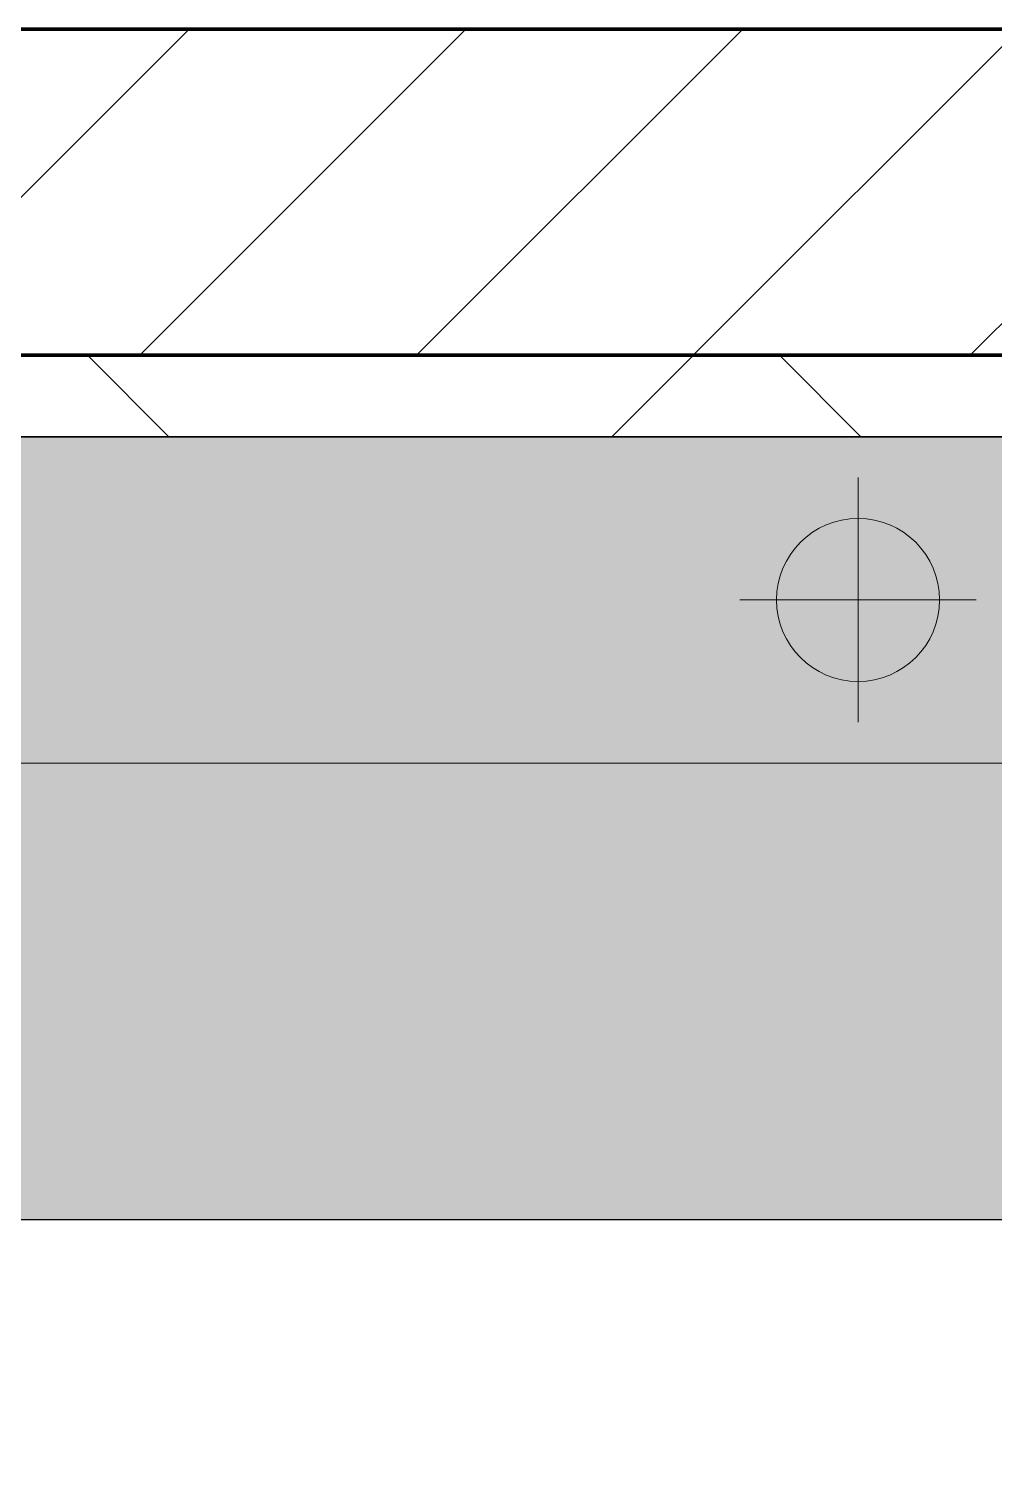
# Model space of a CAD drawing. Header units: millimetres. Extents: x -794334 to -714814, y -17806 to 22403.
# Drawn here: x -760078 to -759487, y 9255 to 10144 of the extents above; entities that cross this region are included whole.
import ezdxf
from ezdxf.xclip import XClip

# ---------------------------------------------------------------- set-up
doc = ezdxf.new("R2010")
doc.units = ezdxf.units.MM
doc.header["$XCLIPFRAME"] = 0
for name, color, linetype, lineweight in [('A-DETL-GENF', 2, 'Continuous', 9), ('A-GENM', 1, 'Continuous', 9), ('A-GLAZ-CURT', 2, 'Continuous', 9), ('A-WALL', 5, 'Continuous', 35), ('A-WALL-FNSH', 2, 'Continuous', 35), ('A-WALL-PATT', 1, 'Continuous', 35), ('E-LITE-EQPM', 2, 'Continuous', 9)]:
    doc.layers.add(name, color=color, linetype=linetype, lineweight=lineweight)
doc.layers.add('A11_ALU.SOLID SHEET', color=2, linetype='Continuous')

# ---------------------------------------------------------------- blocks, each defined once
blk = doc.blocks.new('PPLS-PP19_Custom Tile Pattern - Custom Tile Pattern-V82-4252-01 ENLARGED CONCOURSE LEVEL - REFLECTED CEILING PLAN - SHEET 3')
at = {"layer": 'A-GLAZ-CURT'}
for p, q in [((-300, 0), (300, 0)), ((300, 0), (-300, 0)), ((195.99, 0), (213.31, 0)), ((213.31, 0), (195.99, 0)), ((230.06, 0), (300, 0)), ((-300, -50), (300, -50)), ((300, -50), (-300, -50))]:
    blk.add_line(p, q, dxfattribs=at)
at = {"layer": 'A-GLAZ-CURT', "flags": 128}
for points in [[(-200.76, 0), (-194.02, 0), (-187.54, 0), (-181.38, 0), (-175.58, 0), (-170.25, 0), (-165.64, 0), (-162.01, 0), (-159.53, 0), (-157.46, 0), (-154.52, 0), (-150.43, 0)], [(-150.63, 0), (-155.53, 0), (-160.27, 0), (-164.95, 0), (-169.65, 0), (-174.47, 0), (-179.49, 0), (-184.81, 0), (-190.44, 0), (-196.37, 0), (-202.58, 0), (-209.04, 0), (-215.73, 0), (-222.63, 0), (-229.72, 0), (-236.97, 0), (-244.39, 0), (-251.96, 0), (-259.67, 0), (-267.51, 0), (-275.48, 0), (-283.55, 0), (-291.73, 0), (-300, 0)], [(-125.17, 0), (-128.55, 0), (-134.16, 0), (-140.03, 0), (-145.5, 0), (-150.28, 0)], [(-149.42, 0), (-141.84, 0), (-132.81, 0), (-126.08, 0)]]:
    blk.add_lwpolyline(points, dxfattribs=at)
at = {"layer": 'A-GLAZ-CURT'}
for points, knots in [([(-300, 0), (-284.65, 0), (-236.57, 0), (-188.86, 0), (-158.83, 0), (-151.03, 0)], [-5323.127839, -5323.127839, -5323.127839, -5323.127839, -4502.809032, -2700.551212, -1996.172939, -1996.172939, -1996.172939, -1996.172939]), ([(-150.26, 0), (-169.41, 0), (-209.73, 0), (-262.56, 0), (-294.48, 0), (-300, 0)], [-16701.656786, -16701.656786, -16701.656786, -16701.656786, -15131.813646, -13729.592194, -13439.944408, -13439.944408, -13439.944408, -13439.944408]), ([(-150.26, 0), (-153.14, 0), (-162.8, 0), (-177.91, 0), (-199.46, 0), (-216.65, 0), (-231.26, 0), (-233.46, 0), (-234, 0)], [-2264.738538, -2264.738538, -2264.738538, -2264.738538, -2113.765672, -1763.376603, -1422.553702, -978.033455, -846.069444, -682.911962, -682.911962, -682.911962, -682.911962]), ([(-218.17, 0), (-215.1, 0), (-204.1, 0), (-188.58, 0), (-169.02, 0), (-152.12, 0), (-136.84, 0), (-127.33, 0), (-124.19, 0), (-123.43, 0), (-123.28, 0)], [-5345.578152, -5345.578152, -5345.578152, -5345.578152, -5161.076232, -4739.070012, -4465.409639, -4149.119819, -3839.893365, -3647.167523, -3488.92562, -3439.852845, -3439.852845, -3439.852845, -3439.852845]), ([(-150.26, 0), (-150.55, 0), (-152.61, 0), (-158.72, 0), (-174.02, 0), (-185.59, 0), (-202.81, 0), (-213.56, 0), (-217.46, 0)], [-2522.182763, -2522.182763, -2522.182763, -2522.182763, -2477.344047, -2237.412286, -2029.680487, -1755.085331, -1400.429864, -1195.397769, -1195.397769, -1195.397769, -1195.397769]), ([(-217.07, 0), (-215.6, 0), (-211.14, 0), (-200.2, 0), (-185.8, 0), (-171.77, 0), (-158.7, 0), (-157.22, 0)], [-4916.013316, -4916.013316, -4916.013316, -4916.013316, -4832.723979, -4666.091899, -4349.945572, -4000.813434, -3840.635403, -3840.635403, -3840.635403, -3840.635403]), ([(-118.78, 0), (-121.86, 0), (-126.28, 0), (-136.96, 0), (-147.24, 0), (-149.85, 0), (-150.39, 0)], [-5938.474035, -5938.474035, -5938.474035, -5938.474035, -5700.061948, -5508.838257, -5298.784692, -5206.822974, -5206.822974, -5206.822974, -5206.822974]), ([(-150.28, 0), (-150.03, 0), (-147.72, 0), (-142.6, 0), (-127.26, 0), (-107.3, 0), (-90.42, 0), (-75.26, 0), (-68.41, 0), (-65.12, 0), (-63.63, 0)], [-4943.725998, -4943.725998, -4943.725998, -4943.725998, -4883.323924, -4440.880425, -4054.690705, -3793.097032, -3402.597032, -3144.956779, -3050.982048, -2969.237017, -2969.237017, -2969.237017, -2969.237017]), ([(-150.25, 0), (-139.55, 0), (-124.79, 0), (-110.8, 0), (-99.5, 0), (-91.46, 0)], [-1972.703035, -1972.703035, -1972.703035, -1972.703035, -1002.059161, -460.363443, 0, 0, 0, 0]), ([(-137.88, 0), (-140.56, 0), (-147.2, 0), (-147.65, 0), (-150.23, 0)], [-3187.727384, -3187.727384, -3187.727384, -3187.727384, -2919.378265, -2523.617513, -2523.617513, -2523.617513, -2523.617513]), ([(-149.65, 0), (-149.05, 0), (-146.52, 0), (-143.57, 0), (-138.62, 0)], [-3418.165509, -3418.165509, -3418.165509, -3418.165509, -3371.022232, -3227.460399, -3227.460399, -3227.460399, -3227.460399]), ([(-133.82, 0), (-135.51, 0), (-137.8, 0), (-146.28, 0), (-148.98, 0), (-149.6, 0)], [-2731.647847, -2731.647847, -2731.647847, -2731.647847, -2418.507304, -2308.929706, -2276.373206, -2276.373206, -2276.373206, -2276.373206]), ([(-82.39, 0), (-82.54, 0), (-96.26, 0), (-118.24, 0), (-144.22, 0), (-149.12, 0)], [-18955.801469, -18955.801469, -18955.801469, -18955.801469, -18935.241197, -17136.203329, -16733.021146, -16733.021146, -16733.021146, -16733.021146]), ([(-26.75, 0), (-27.82, 0), (-36.18, 0), (-53.55, 0), (-78.2, 0), (-110.94, 0), (-130.52, 0), (-147.74, 0), (-149.07, 0)], [-8718.362214, -8718.362214, -8718.362214, -8718.362214, -8532.293389, -8073.216054, -7508.296369, -7004.680444, -6449.282163, -6277.220794, -6277.220794, -6277.220794, -6277.220794]), ([(-148.23, 0), (-146.94, 0), (-140.15, 0), (-137.28, 0), (-133.93, 0), (-128.78, 0), (-126.5, 0)], [-6162.058746, -6162.058746, -6162.058746, -6162.058746, -6017.569127, -5560.701257, -5364.112219, -5231.017328, -5231.017328, -5231.017328, -5231.017328]), ([(-86.16, 0), (-91.37, 0), (-104.13, 0), (-122.65, 0), (-139.03, 0), (-146.11, 0), (-146.95, 0)], [-1681.3698, -1681.3698, -1681.3698, -1681.3698, -1374.161226, -945.742622, -741.901385, -489.130243, -489.130243, -489.130243, -489.130243]), ([(-146.69, 0), (-146.59, 0), (-145.49, 0), (-135.69, 0), (-128.29, 0), (-125.15, 0)], [-420.34245, -420.34245, -420.34245, -420.34245, -406.956646, -290.263673, 0, 0, 0, 0]), ([(-127.41, 0), (-131.63, 0), (-133.16, 0), (-134.09, 0), (-134.15, 0)], [-8540.990293, -8540.990293, -8540.990293, -8540.990293, -8266.114998, -8246.473386, -8246.473386, -8246.473386, -8246.473386]), ([(-134.15, 0), (-133.32, 0), (-130.31, 0), (-117.33, 0), (-92.04, 0), (-74.02, 0), (-62.74, 0), (-60.36, 0), (-59.97, 0)], [-7657.439573, -7657.439573, -7657.439573, -7657.439573, -7293.749979, -6839.55839, -6236.997189, -5713.340575, -5140.470607, -5006.787413, -5006.787413, -5006.787413, -5006.787413]), ([(-120.13, 0), (-120.14, 0), (-120.24, 0), (-121.3, 0), (-129.25, 0), (-133.82, 0)], [-2933.992132, -2933.992132, -2933.992132, -2933.992132, -2920.575025, -2840.280255, -2731.647847, -2731.647847, -2731.647847, -2731.647847]), ([(-113.43, 0), (-113.44, 0), (-113.96, 0), (-119.73, 0), (-125.43, 0), (-127.03, 0), (-127.41, 0)], [-328.499627, -328.499627, -328.499627, -328.499627, -282.672656, -98.539552, -24.539552, 0, 0, 0, 0]), ([(-126.5, 0), (-122.44, 0), (-108.71, 0), (-86.68, 0), (-63.44, 0), (-54.4, 0), (-48.53, 0), (-30.79, 0), (-22.93, 0), (-15.39, 0)], [-5231.017328, -5231.017328, -5231.017328, -5231.017328, -4994.692869, -4542.524482, -4008.285538, -3689.699207, -3546.54457, -3315.260113, -2864.387349, -2864.387349, -2864.387349, -2864.387349]), ([(-125.15, 0), (-124.93, 0), (-121.96, 0), (-113.01, 0), (-98.9, 0), (-85.29, 0), (-71.67, 0), (-65.93, 0), (-65.07, 0)], [-3362.7396, -3362.7396, -3362.7396, -3362.7396, -3342.215224, -3074.362186, -2902.289527, -2605.247022, -2322.099534, -2241.8264, -2241.8264, -2241.8264, -2241.8264]), ([(-122.08, 0), (-122.01, 0), (-121.69, 0), (-121.2, 0), (-120.88, 0)], [-3136.336417, -3136.336417, -3136.336417, -3136.336417, -3110.304437, -3035.164275, -3035.164275, -3035.164275, -3035.164275]), ([(-36.33, 0), (-36.43, 0), (-37.27, 0), (-45.02, 0), (-46.13, 0), (-60.59, 0), (-81.23, 0), (-99.51, 0), (-114.02, 0), (-117.28, 0), (-118.78, 0)], [-1855.773136, -1855.773136, -1855.773136, -1855.773136, -1810.870157, -1672.078046, -1405.135169, -1060.00838, -740.068933, -229.489605, -116.330425, 0, 0, 0, 0]), ([(-117.74, 0), (-117.19, 0), (-114.78, 0), (-113.43, 0), (-113.43, 0)], [-821.249067, -821.249067, -821.249067, -821.249067, -394.672656, -330.879064, -330.879064, -330.879064, -330.879064]), ([(-36.62, 0), (-36.62, 0), (-40.35, 0), (-44.32, 0), (-58.97, 0), (-85.2, 0), (-107.61, 0), (-116.56, 0), (-117.56, 0)], [-4069.478503, -4069.478503, -4069.478503, -4069.478503, -3858.647035, -3538.256648, -2842.901703, -2193.204658, -1433.981041, -985.49888, -985.49888, -985.49888, -985.49888]), ([(-115.82, 0), (-114.96, 0), (-110.41, 0), (-97.85, 0), (-87.68, 0), (-83.37, 0)], [-5724.064692, -5724.064692, -5724.064692, -5724.064692, -5430.283136, -5103.229623, -4871.544419, -4871.544419, -4871.544419, -4871.544419]), ([(9.32, 0), (9.08, 0), (7.65, 0), (2.57, 0), (-12.23, 0), (-25.64, 0), (-40, 0), (-56.24, 0), (-75.59, 0), (-94, 0), (-112.01, 0), (-114.94, 0), (-115.63, 0)], [-2922.926651, -2922.926651, -2922.926651, -2922.926651, -2882.788014, -2720.818881, -2518.50168, -2125.455881, -1792.521578, -1466.981642, -1208.454564, -789.402658, -501.969187, -243.577221, -243.577221, -243.577221, -243.577221]), ([(-91.46, 0), (-90.09, 0), (-84.7, 0), (-77.43, 0), (-72.73, 0), (-72.64, 0), (-72.64, 0)], [-19832.387487, -19832.387487, -19832.387487, -19832.387487, -19753.885894, -19541.04734, -19478.625389, -19471.062469, -19471.062469, -19471.062469, -19471.062469]), ([(-83.1, 0), (-83.03, 0), (-82.38, 0), (-76.14, 0), (-62.97, 0), (-48.14, 0), (-36.49, 0), (-33.57, 0), (-29.94, 0), (-28.57, 0)], [-1368.219352, -1368.219352, -1368.219352, -1368.219352, -1353.722004, -1274.333717, -1073.56893, -651.549973, -296.515819, -83.513472, 0, 0, 0, 0]), ([(-82.4, 0), (-81.37, 0), (-66.59, 0), (-44.02, 0), (-21.86, 0), (-14.5, 0)], [-4854.151007, -4854.151007, -4854.151007, -4854.151007, -4799.173296, -4065.652676, -3668.485015, -3668.485015, -3668.485015, -3668.485015]), ([(-63.96, 0), (-64.13, 0), (-71.23, 0), (-78.16, 0), (-82.39, 0)], [-2171.769325, -2171.769325, -2171.769325, -2171.769325, -2007.031671, -1755.73471, -1755.73471, -1755.73471, -1755.73471]), ([(-29.03, 0), (-33.97, 0), (-43.74, 0), (-56.37, 0), (-71.66, 0), (-77.19, 0), (-81.21, 0), (-82.06, 0)], [-2680.714891, -2680.714891, -2680.714891, -2680.714891, -2413.671296, -2161.752162, -2006.592567, -1646.621388, -1501.200339, -1501.200339, -1501.200339, -1501.200339]), ([(-66.39, 0), (-66.39, 0), (-63.63, 0), (-53.63, 0), (-34.42, 0), (-29.82, 0), (-29.19, 0)], [-2493.31794, -2493.31794, -2493.31794, -2493.31794, -2315.303971, -1809.437387, -963.711516, -666.19313, -666.19313, -666.19313, -666.19313]), ([(31.18, 0), (25.97, 0), (11.99, 0), (-16.92, 0), (-47.42, 0), (-65.77, 0), (-66.37, 0), (-66.38, 0)], [-4496.803627, -4496.803627, -4496.803627, -4496.803627, -4222.080604, -3745.412743, -2981.410125, -2542.574734, -2498.224237, -2498.224237, -2498.224237, -2498.224237]), ([(-63.63, 0), (-61.49, 0), (-57.39, 0), (-54.49, 0), (-45.2, 0), (-40.79, 0), (-40.46, 0), (-40.44, 0)], [-2969.237017, -2969.237017, -2969.237017, -2969.237017, -2851.217951, -2734.127174, -2474.780881, -2410.990208, -2350.645972, -2350.645972, -2350.645972, -2350.645972]), ([(-58.83, 0), (-58.37, 0), (-57.29, 0), (-54.23, 0), (-46.33, 0), (-42.62, 0), (-41.76, 0)], [-4859.52896, -4859.52896, -4859.52896, -4859.52896, -4680.891996, -4469.85053, -4321.566175, -4270.495146, -4270.495146, -4270.495146, -4270.495146]), ([(-51.83, 0), (-51.83, 0), (-51.78, 0), (-47.4, 0), (-46.01, 0), (-40.22, 0), (-36.78, 0)], [-632.814994, -632.814994, -632.814994, -632.814994, -627.965721, -508.377888, -260.442412, 0, 0, 0, 0]), ([(-14.52, 0), (-16.85, 0), (-23.72, 0), (-32.81, 0), (-44.85, 0), (-51.43, 0), (-51.79, 0)], [-1414.00768, -1414.00768, -1414.00768, -1414.00768, -1290.787923, -1039.307308, -819.71621, -644.910881, -644.910881, -644.910881, -644.910881]), ([(-41.76, 0), (-39.9, 0), (-37.72, 0), (-36.92, 0), (-36.77, 0)], [-4270.495146, -4270.495146, -4270.495146, -4270.495146, -4161.040818, -4106.245333, -4106.245333, -4106.245333, -4106.245333]), ([(-36.78, 0), (-32.43, 0), (-19.22, 0), (8.83, 0), (43.36, 0), (70.92, 0), (82.12, 0), (83.66, 0)], [-6191.144455, -6191.144455, -6191.144455, -6191.144455, -5862.463379, -5340.621928, -4573.028122, -4094.177415, -3869.465285, -3869.465285, -3869.465285, -3869.465285]), ([(-36.29, 0), (-36.29, 0), (-34.66, 0), (-28.88, 0), (-26.95, 0), (-26.54, 0)], [-9150.272121, -9150.272121, -9150.272121, -9150.272121, -9057.163041, -8919.836787, -8834.607043, -8834.607043, -8834.607043, -8834.607043]), ([(30.82, 0), (29.27, 0), (20.14, 0), (3.54, 0), (-16.58, 0), (-34.76, 0), (-36.04, 0)], [-10462.034656, -10462.034656, -10462.034656, -10462.034656, -10363.088938, -9884.23066, -9424.652049, -9182.880979, -9182.880979, -9182.880979, -9182.880979]), ([(-33.34, 0), (-33.34, 0), (-32.93, 0), (-31.16, 0), (-30.52, 0)], [-2415.024266, -2415.024266, -2415.024266, -2415.024266, -2357.633367, -2323.618664, -2323.618664, -2323.618664, -2323.618664]), ([(70.61, 0), (66.16, 0), (55.8, 0), (39.61, 0), (24.74, 0), (2.64, 0), (-17.84, 0), (-30.57, 0), (-31.82, 0), (-32, 0)], [-4647.237329, -4647.237329, -4647.237329, -4647.237329, -4326.416877, -4098.545751, -3766.694881, -3333.063701, -2994.501669, -2698.150104, -2614.070998, -2614.070998, -2614.070998, -2614.070998]), ([(-30.76, 0), (-30.73, 0), (-29.99, 0), (-23.47, 0), (-15.75, 0), (-15.19, 0)], [-54176.191683, -54176.191683, -54176.191683, -54176.191683, -54157.274271, -53749.15266, -53717.791567, -53717.791567, -53717.791567, -53717.791567]), ([(-30.52, 0), (-27.11, 0), (-22.67, 0), (-17.4, 0), (-15.34, 0)], [-2323.618664, -2323.618664, -2323.618664, -2323.618664, -2142.497158, -2033.166331, -2033.166331, -2033.166331, -2033.166331]), ([(-14.49, 0), (-15.67, 0), (-18.9, 0), (-25.97, 0), (-29.52, 0), (-30.21, 0)], [-55072.435945, -55072.435945, -55072.435945, -55072.435945, -54789.006179, -54461.685999, -54290.791712, -54290.791712, -54290.791712, -54290.791712]), ([(8.33, 0), (8.19, 0), (7.18, 0), (0.32, 0), (-13.89, 0), (-24.92, 0), (-29.03, 0)], [-3574.286521, -3574.286521, -3574.286521, -3574.286521, -3526.962355, -3285.499107, -2903.012179, -2680.714891, -2680.714891, -2680.714891, -2680.714891]), ([(-28.98, 0), (-28.66, 0), (-27.39, 0), (-24.45, 0), (-22.56, 0)], [-166.548282, -166.548282, -166.548282, -166.548282, -102.06493, 0, 0, 0, 0]), ([(-28.57, 0), (-26.93, 0), (-20.29, 0), (-11.45, 0), (2.08, 0), (13.15, 0), (21.24, 0), (24.62, 0), (24.72, 0), (24.72, 0)], [-5361.429781, -5361.429781, -5361.429781, -5361.429781, -5261.36855, -5050.479954, -4785.90057, -4596.498881, -4445.288762, -4384.376941, -4376.041937, -4376.041937, -4376.041937, -4376.041937]), ([(-22.56, 0), (-20.27, 0), (-17.03, 0), (-11.36, 0), (-7.66, 0), (-6.6, 0), (-6.44, 0)], [-56468.192263, -56468.192263, -56468.192263, -56468.192263, -56344.022017, -56303.229861, -56166.290093, -56124.392176, -56124.392176, -56124.392176, -56124.392176]), ([(-14.71, 0), (-11.91, 0), (8.09, 0), (42.82, 0), (88.72, 0), (120.63, 0), (138.28, 0), (138.53, 0)], [-459.158292, -459.158292, -459.158292, -459.158292, -429.606584, -390.253598, -346.313304, -291.370682, -290.5735, -290.5735, -290.5735, -290.5735]), ([(-14.56, 0), (-7.57, 0), (8.73, 0), (15.02, 0), (22.91, 0), (31, 0), (39.04, 0), (48.05, 0), (52.45, 0), (53.42, 0)], [-2848.071213, -2848.071213, -2848.071213, -2848.071213, -2439.246196, -2084.094819, -1956.422387, -1818.904206, -1645.594513, -1443.202566, -1381.378075, -1381.378075, -1381.378075, -1381.378075]), ([(-14.53, 0), (-8.79, 0), (7.87, 0), (22.06, 0), (37.44, 0), (45.28, 0), (51.26, 0), (53.39, 0)], [-2018.839872, -2018.839872, -2018.839872, -2018.839872, -1716.209403, -1206.526904, -1089.329421, -901.315459, -787.274097, -787.274097, -787.274097, -787.274097]), ([(76.63, 0), (74.8, 0), (67.65, 0), (53.52, 0), (37, 0), (24.07, 0), (12.82, 0), (-0.43, 0), (-10.49, 0), (-14.25, 0)], [-3095.572228, -3095.572228, -3095.572228, -3095.572228, -2950.589685, -2634.532728, -2313.748533, -2106.613311, -1925.670641, -1617.263037, -1418.803938, -1418.803938, -1418.803938, -1418.803938]), ([(-13.68, 0), (-12.5, 0), (-5.77, 0), (4.23, 0), (9.64, 0), (10.14, 0), (10.18, 0)], [-3653.658314, -3653.658314, -3653.658314, -3653.658314, -3589.737505, -3285.047089, -3066.359526, -3044.715262, -3044.715262, -3044.715262, -3044.715262]), ([(-6.54, 0), (-6.73, 0), (-7.2, 0), (-7.6, 0), (-7.79, 0)], [-56009.792147, -56009.792147, -56009.792147, -56009.792147, -55949.290093, -55895.192118, -55895.192118, -55895.192118, -55895.192118]), ([(-2.63, 0), (-2.47, 0), (-1.22, 0), (4.92, 0), (15.97, 0), (22.54, 0), (24.49, 0)], [-226.825321, -226.825321, -226.825321, -226.825321, -220.269177, -206.416616, -198.214427, -187.717507, -187.717507, -187.717507, -187.717507]), ([(103.09, 0), (101.08, 0), (86.31, 0), (63.34, 0), (35.84, 0), (12, 0), (3.08, 0), (-1.67, 0), (-2.25, 0)], [-375.435014, -375.435014, -375.435014, -375.435014, -369.147452, -330.153101, -307.516438, -285.83788, -246.234814, -234.646884, -234.646884, -234.646884, -234.646884]), ([(24.69, 0), (24.54, 0), (20.99, 0), (15.48, 0), (10.8, 0), (9.63, 0)], [-4368.572414, -4368.572414, -4368.572414, -4368.572414, -4306.476363, -4080.000647, -3772.857994, -3772.857994, -3772.857994, -3772.857994]), ([(18.16, 0), (19.15, 0), (24.25, 0), (25.66, 0), (26.12, 0)], [-5700.113719, -5700.113719, -5700.113719, -5700.113719, -5554.232259, -5302.431367, -5302.431367, -5302.431367, -5302.431367]), ([(114.39, 0), (114.2, 0), (112.08, 0), (105.42, 0), (92.38, 0), (85.59, 0), (74.4, 0), (62.26, 0), (51.85, 0), (43.81, 0), (29.53, 0), (20.67, 0), (18.85, 0), (18.16, 0)], [-8148.58938, -8148.58938, -8148.58938, -8148.58938, -8105.191388, -7723.759874, -7531.75727, -7135.649961, -6924.452779, -6738.82075, -6548.303034, -6314.283804, -6135.05769, -5972.647715, -5832.674503, -5832.674503, -5832.674503, -5832.674503]), ([(27.44, 0), (27.9, 0), (29.54, 0), (38.07, 0), (53.39, 0), (71.67, 0), (84.83, 0), (86.01, 0), (92.51, 0), (94.33, 0)], [-5037.309798, -5037.309798, -5037.309798, -5037.309798, -4887.603822, -4705.298446, -4353.683244, -3960.84581, -3759.045785, -3336.541051, -2783.776468, -2783.776468, -2783.776468, -2783.776468]), ([(27.89, 0), (29.09, 0), (33.4, 0), (44.01, 0), (51.41, 0), (53.36, 0)], [-147.777612, -147.777612, -147.777612, -147.777612, -135.792042, -118.513713, -112.432147, -112.432147, -112.432147, -112.432147]), ([(53.18, 0), (53.06, 0), (52.22, 0), (44.99, 0), (36.46, 0), (30.82, 0)], [-622.740158, -622.740158, -622.740158, -622.740158, -566.066452, -360.610861, 0, 0, 0, 0]), ([(136.44, 0), (121.66, 0), (86.93, 0), (51.16, 0), (31.18, 0)], [-106.750556, -106.750556, -106.750556, -106.750556, -59.610984, 0, 0, 0, 0]), ([(121.25, 0), (116.2, 0), (100.28, 0), (76.86, 0), (57.82, 0), (46.51, 0), (41.18, 0), (36.02, 0), (35.54, 0), (35.54, 0)], [-424.759219, -424.759219, -424.759219, -424.759219, -401.860199, -357.622665, -341.267687, -334.000314, -326.15566, -319.318397, -317.489778, -317.489778, -317.489778, -317.489778]), ([(36.29, 0), (37.77, 0), (48.82, 0), (64.79, 0), (94.77, 0), (113.72, 0), (121.28, 0)], [-314.598523, -314.598523, -314.598523, -314.598523, -305.899624, -287.17622, -249.500363, -198.840532, -198.840532, -198.840532, -198.840532]), ([(61.47, 0), (61.47, 0), (61.21, 0), (54.61, 0), (53.71, 0), (53.56, 0)], [-1113.311073, -1113.311073, -1113.311073, -1113.311073, -1096.402191, -891.204116, -747.28819, -747.28819, -747.28819, -747.28819]), ([(53.94, 0), (58.42, 0), (74.33, 0), (98.81, 0), (113.03, 0), (120.21, 0)], [-111.831706, -111.831706, -111.831706, -111.831706, -97.899267, -63.759246, -43.933885, -43.933885, -43.933885, -43.933885]), ([(53.95, 0), (56.11, 0), (59.33, 0), (61.34, 0), (61.45, 0)], [-1370.028348, -1370.028348, -1370.028348, -1370.028348, -1228.752106, -1120.932285, -1120.932285, -1120.932285, -1120.932285]), ([(54.09, 0), (54.49, 0), (59.54, 0), (64.47, 0), (72.74, 0), (75.22, 0), (76.03, 0), (76.21, 0)], [-774.539555, -774.539555, -774.539555, -774.539555, -753.071572, -495.328968, -421.953223, -334.951786, -290.452333, -290.452333, -290.452333, -290.452333]), ([(76.22, 0), (75.58, 0), (73.64, 0), (71.05, 0), (70.61, 0)], [-193.634889, -193.634889, -193.634889, -193.634889, -31.537676, 0, 0, 0, 0]), ([(94.4, 0), (94.4, 0), (94.64, 0), (99.11, 0), (108.97, 0), (120.79, 0), (139.94, 0), (163.31, 0), (185.23, 0), (193.62, 0), (194.69, 0), (194.79, 0)], [-2348.345796, -2348.345796, -2348.345796, -2348.345796, -2310.419338, -2233.599744, -2052.234781, -1843.028543, -1530.39897, -1095.004608, -529.74427, -295.064701, -265.121568, -265.121568, -265.121568, -265.121568]), ([(121.32, 0), (120.08, 0), (114.8, 0), (108.04, 0), (103.09, 0)], [-22.289317, -22.289317, -22.289317, -22.289317, -15.488593, 0, 0, 0, 0]), ([(120.2, 0), (117.42, 0), (114.15, 0), (111.98, 0), (105.66, 0), (105.23, 0), (105.23, 0)], [-9435.208756, -9435.208756, -9435.208756, -9435.208756, -9220.200448, -9012.77275, -8966.157302, -8929.495943, -8929.495943, -8929.495943, -8929.495943]), ([(105.26, 0), (105.52, 0), (111.01, 0), (112.65, 0), (113.59, 0)], [-8920.561005, -8920.561005, -8920.561005, -8920.561005, -8814.835624, -8577.462505, -8577.462505, -8577.462505, -8577.462505]), ([(157.9, 0), (156.77, 0), (151.67, 0), (143.29, 0), (134.04, 0), (126.34, 0), (122.67, 0), (121.14, 0)], [-10292.955006, -10292.955006, -10292.955006, -10292.955006, -10098.273015, -9847.788484, -9677.714971, -9567.007022, -9458.362151, -9458.362151, -9458.362151, -9458.362151]), ([(121.19, 0), (122.67, 0), (125.48, 0), (128.63, 0), (128.95, 0)], [-43.042061, -43.042061, -43.042061, -43.042061, -39.050993, -35.895543, -35.895543, -35.895543, -35.895543]), ([(168.37, 0), (167.68, 0), (162.47, 0), (149.58, 0), (128.92, 0), (121.6, 0)], [-543.375029, -543.375029, -543.375029, -543.375029, -530.793311, -458.593899, -425.296832, -425.296832, -425.296832, -425.296832]), ([(129.02, 0), (129.02, 0), (124.84, 0), (123.38, 0), (122.18, 0)], [-35.386604, -35.386604, -35.386604, -35.386604, -31.430235, -23.963937, -23.963937, -23.963937, -23.963937]), ([(122.3, 0), (122.55, 0), (128.79, 0), (132.42, 0), (134.6, 0)], [-196.520326, -196.520326, -196.520326, -196.520326, -194.761443, -152.241002, -152.241002, -152.241002, -152.241002]), ([(128.58, 0), (128.8, 0), (130.16, 0), (139.26, 0), (152.67, 0), (161.24, 0), (162.19, 0), (162.75, 0)], [-633.326174, -633.326174, -633.326174, -633.326174, -627.736123, -618.981161, -602.094757, -592.980799, -581.414464, -581.414464, -581.414464, -581.414464]), ([(137.1, 0), (136, 0), (133.64, 0), (129.87, 0), (129.11, 0)], [-670.405967, -670.405967, -670.405967, -670.405967, -651.020627, -640.742133, -640.742133, -640.742133, -640.742133]), ([(193.8, 0), (193.33, 0), (190.11, 0), (183.13, 0), (171, 0), (161.95, 0), (161.28, 0), (158.35, 0), (157.85, 0), (157.77, 0)], [-11665.349007, -11665.349007, -11665.349007, -11665.349007, -11565.880756, -11105.624034, -10839.086983, -10768.332124, -10666.779182, -10580.760289, -10550.278881, -10550.278881, -10550.278881, -10550.278881]), ([(300, 0), (286.53, 0), (254.22, 0), (207.11, 0), (177.41, 0), (159.34, 0), (158.33, 0), (158.3, 0)], [-285.253232, -285.253232, -285.253232, -285.253232, -244.693688, -187.987675, -143.776725, -129.632772, -123.352749, -123.352749, -123.352749, -123.352749]), ([(159.07, 0), (159.13, 0), (160.84, 0), (165.21, 0), (174.15, 0), (185.98, 0), (208.82, 0), (219.42, 0), (230.06, 0)], [-115.643202, -115.643202, -115.643202, -115.643202, -114.681583, -87.660824, -65.295536, -41.623857, -24.459831, 0, 0, 0, 0]), ([(162.75, 0), (165.4, 0), (170.91, 0), (172.61, 0), (172.61, 0)], [-111.264224, -111.264224, -111.264224, -111.264224, -56.742688, -19.085662, -19.085662, -19.085662, -19.085662]), ([(247.1, 0), (246.76, 0), (245.04, 0), (238.34, 0), (226.56, 0), (221.1, 0), (200.27, 0), (182.99, 0), (174.27, 0), (169.67, 0), (168.99, 0)], [-9649.085549, -9649.085549, -9649.085549, -9649.085549, -9581.591397, -9406.094246, -9221.510254, -9016.44624, -8717.832359, -8253.978395, -8152.463617, -8069.855175, -8069.855175, -8069.855175, -8069.855175]), ([(215.22, 0), (214.62, 0), (210.55, 0), (203.98, 0), (187.54, 0), (175.3, 0), (169.49, 0)], [-203.825446, -203.825446, -203.825446, -203.825446, -198.527383, -184.406837, -162.427601, -142.916156, -142.916156, -142.916156, -142.916156]), ([(171.51, 0), (176.48, 0), (193.23, 0), (201.73, 0), (208.81, 0), (213.9, 0), (241.96, 0), (266.73, 0), (281.71, 0), (291.71, 0), (296.52, 0), (297.86, 0), (298.09, 0)], [-7971.819559, -7971.819559, -7971.819559, -7971.819559, -7784.112253, -7606.717214, -7289.299508, -7042.621073, -6582.165592, -6068.460911, -5766.029927, -5566.724884, -5280.360606, -5199.253518, -5199.253518, -5199.253518, -5199.253518]), ([(172.07, 0), (177.66, 0), (187.87, 0), (201.08, 0), (207.47, 0), (213.96, 0), (215.11, 0)], [-255.364076, -255.364076, -255.364076, -255.364076, -237.955587, -223.92608, -215.862851, -208.75215, -208.75215, -208.75215, -208.75215]), ([(256.99, 0), (245.46, 0), (229.13, 0), (219.94, 0), (219.02, 0)], [-11775.483112, -11775.483112, -11775.483112, -11775.483112, -11162.864862, -10856.732305, -10856.732305, -10856.732305, -10856.732305]), ([(219.9, 0), (220.86, 0), (227.84, 0), (242.06, 0), (246.54, 0), (246.96, 0)], [-10670.940496, -10670.940496, -10670.940496, -10670.940496, -10511.382485, -9925.173265, -9834.877357, -9834.877357, -9834.877357, -9834.877357]), ([(300, 0), (288.22, 0), (273.96, 0), (259.82, 0), (257.56, 0)], [-12528.858583, -12528.858583, -12528.858583, -12528.858583, -11905.454923, -11785.691348, -11785.691348, -11785.691348, -11785.691348]), ([(284.76, 0), (284.76, 0), (285.09, 0), (287.47, 0), (293.59, 0), (297.76, 0), (300, 0)], [-4110.630118, -4110.630118, -4110.630118, -4110.630118, -4053.389046, -3959.664717, -3862.421465, -3746.95702, -3746.95702, -3746.95702, -3746.95702]), ([(297.38, 0), (295.84, 0), (291.62, 0), (285.38, 0), (284.87, 0)], [-4803.172655, -4803.172655, -4803.172655, -4803.172655, -4358.271401, -4143.037883, -4143.037883, -4143.037883, -4143.037883])]:
    blk.add_open_spline(points, degree=3, knots=knots, dxfattribs=at)
for points in [[(-152.35, 0), (-151.94, 0), (-151.51, 0), (-151.06, 0)], [(-82.61, 0), (-83.79, 0), (-84.97, 0), (-86.16, 0)], [(-72.93, 0), (-75.38, 0), (-78.67, 0), (-82.28, 0)], [(-39.84, 0), (-39.08, 0), (-38.11, 0), (-37.36, 0)], [(-13, 0), (-13.37, 0), (-13.78, 0), (-14.24, 0)], [(24.49, 0), (25.23, 0), (25.72, 0), (26.04, 0)], [(80.35, 0), (79.57, 0), (78.27, 0), (76.63, 0)], [(84.06, 0), (83.48, 0), (82.41, 0), (81.72, 0)], [(168.74, 0), (168.74, 0), (169.81, 0), (171.51, 0)], [(195.11, 0), (194.91, 0), (194.44, 0), (193.8, 0)]]:
    blk.add_open_spline(points, degree=3, dxfattribs=at)
blk = doc.blocks.new('PPLS-PP19_Custom Tile Pattern - Custom Tile Pattern-V83-4252-01 ENLARGED CONCOURSE LEVEL - REFLECTED CEILING PLAN - SHEET 3')
at = {"layer": 'A-GLAZ-CURT'}
for p, q in [((-300, 0), (300, 0)), ((300, 0), (-300, 0)), ((-293.07, 0), (-275.75, 0)), ((-275.75, 0), (-293.07, 0)), ((-222.32, 0), (-207.21, 0)), ((-207.21, 0), (-222.32, 0)), ((-206.59, 0), (-205, 0)), ((-205, 0), (-206.59, 0)), ((-300, -50), (300, -50)), ((300, -50), (-300, -50))]:
    blk.add_line(p, q, dxfattribs=at)
at = {"layer": 'A-GLAZ-CURT', "flags": 128}
for points in [[(-300, 0), (-291.56, 0), (-283.3, 0), (-275.2, 0), (-267.26, 0), (-259.45, 0), (-251.77, 0), (-244.2, 0), (-236.74, 0), (-229.36, 0), (-222.06, 0), (-214.83, 0), (-207.71, 0)], [(-202.58, 0), (-209.04, 0), (-215.73, 0), (-222.63, 0), (-229.72, 0), (-236.97, 0), (-244.39, 0), (-251.96, 0), (-259.67, 0), (-267.51, 0), (-275.48, 0), (-283.55, 0), (-291.73, 0), (-300, 0)], [(-207.25, 0), (-200.76, 0), (-194.02, 0), (-187.54, 0), (-181.38, 0), (-175.58, 0), (-170.25, 0), (-165.64, 0), (-162.01, 0), (-159.53, 0), (-157.46, 0), (-154.52, 0), (-149.42, 0), (-141.84, 0), (-132.81, 0), (-126.08, 0)]]:
    blk.add_lwpolyline(points, dxfattribs=at)
at = {"layer": 'A-GLAZ-CURT'}
for points, knots in [([(-300, 0), (-284.65, 0), (-236.57, 0), (-174.61, 0), (-129.95, 0), (-110.8, 0), (-99.5, 0), (-91.46, 0)], [-5323.127839, -5323.127839, -5323.127839, -5323.127839, -4502.809032, -2700.551212, -1002.059161, -460.363443, 0, 0, 0, 0]), ([(-207.59, 0), (-209.77, 0), (-232.75, 0), (-262.56, 0), (-294.48, 0), (-300, 0)], [-15280.193173, -15280.193173, -15280.193173, -15280.193173, -15131.813646, -13729.592194, -13439.944408, -13439.944408, -13439.944408, -13439.944408]), ([(-137.88, 0), (-140.56, 0), (-147.66, 0), (-147.69, 0), (-158.72, 0), (-174.02, 0), (-185.59, 0), (-209.77, 0), (-232.01, 0), (-255.22, 0), (-262.59, 0), (-264.9, 0), (-265.4, 0)], [-3187.727384, -3187.727384, -3187.727384, -3187.727384, -2919.378265, -2477.344047, -2237.412286, -2029.680487, -1755.085331, -1400.429864, -858.079193, -543.655514, -208.940337, 0, 0, 0, 0]), ([(-258.6, 0), (-257.91, 0), (-254.26, 0), (-241.25, 0), (-225.99, 0), (-214.34, 0), (-209.05, 0), (-207.26, 0)], [-5722.54675, -5722.54675, -5722.54675, -5722.54675, -5657.471696, -5413.335975, -5017.494783, -4832.723979, -4737.878808, -4737.878808, -4737.878808, -4737.878808]), ([(-207.26, 0), (-212.39, 0), (-220.07, 0), (-231.26, 0), (-233.46, 0), (-234, 0)], [-1249.379509, -1249.379509, -1249.379509, -1249.379509, -978.033455, -846.069444, -682.911962, -682.911962, -682.911962, -682.911962]), ([(-233.49, 0), (-233.44, 0), (-232.38, 0), (-230.74, 0), (-225.3, 0), (-223.63, 0)], [-455.274641, -455.274641, -455.274641, -455.274641, -440.605512, -119.536984, 0, 0, 0, 0]), ([(-207.25, 0), (-200.07, 0), (-188.15, 0), (-169.02, 0), (-152.12, 0), (-136.84, 0), (-127.33, 0), (-124.19, 0), (-123.43, 0), (-123.28, 0)], [-5139.144882, -5139.144882, -5139.144882, -5139.144882, -4739.070012, -4465.409639, -4149.119819, -3839.893365, -3647.167523, -3488.92562, -3439.852845, -3439.852845, -3439.852845, -3439.852845]), ([(-139.25, 0), (-140.03, 0), (-142.36, 0), (-149.31, 0), (-162.01, 0), (-177.91, 0), (-194.26, 0), (-203.88, 0), (-207.11, 0)], [-2487.166086, -2487.166086, -2487.166086, -2487.166086, -2418.507304, -2308.929706, -2113.765672, -1763.376603, -1422.553702, -1252.005263, -1252.005263, -1252.005263, -1252.005263]), ([(-206.47, 0), (-205.37, 0), (-198.32, 0), (-185.8, 0), (-171.77, 0), (-158.7, 0), (-157.22, 0)], [-4723.981546, -4723.981546, -4723.981546, -4723.981546, -4666.091899, -4349.945572, -4000.813434, -3840.635403, -3840.635403, -3840.635403, -3840.635403])]:
    blk.add_open_spline(points, degree=3, knots=knots, dxfattribs=at)
for points in [[(-223.63, 0), (-219.39, 0), (-213.87, 0), (-208.44, 0)], [(-139.38, 0), (-159.43, 0), (-182.04, 0), (-207.25, 0)]]:
    blk.add_open_spline(points, degree=3, dxfattribs=at)
blk = doc.blocks.new('Curved Concourse Ceiling6 - Curved Concourse Ceiling-12515612-4252-01 ENLARGED CONCOURSE LEVEL - REFLECTED CEILING PLAN - SHEET 3')
at = {"layer": 'A-GENM'}
h = blk.add_hatch(color=256, dxfattribs=at)
h.paths.add_polyline_path([(-757257.49, 4129.03), (-757257.5, 9894.02), (-766307.49, 9893.72), (-766307.42, 4129.03), (-757903.08, 4129.03)])
h.paths.add_polyline_path([(-757903.08, 4329.03), (-766107.49, 4329.03), (-766107.49, 9694.03), (-757457.49, 9694.03), (-757457.49, 4329.03)])
blk.add_hatch(color=256, dxfattribs=at).paths.add_polyline_path([(-757903.08, 9414.03), (-757737.49, 9414.03), (-757457.49, 9694.03), (-766107.49, 9694.03), (-765827.49, 9414.03), (-758989.1, 9414.03)])
for p, q in [((-757257.49, 9894.03), (-766307.49, 9894.03)), ((-757257.49, 9894.03), (-766307.49, 9894.03)), ((-757457.49, 9694.03), (-766107.49, 9694.03)), ((-757457.49, 9694.03), (-766107.49, 9694.03)), ((-765827.49, 9414.03), (-757737.49, 9414.03)), ((-757737.49, 9414.03), (-765827.49, 9414.03))]:
    blk.add_line(p, q, dxfattribs=at)
blk = doc.blocks.new('*U1029')
at = {"layer": 'A-GENM'}
blk.add_blockref('Curved Concourse Ceiling6 - Curved Concourse Ceiling-12515612-4252-01 ENLARGED CONCOURSE LEVEL - REFLECTED CEILING PLAN - SHEET 3', (778882.37, -3579.02), dxfattribs=at)
at = {"layer": 'A-GLAZ-CURT', "rotation": 180}
for name, p in [('PPLS-PP19_Custom Tile Pattern - Custom Tile Pattern-V83-4252-01 ENLARGED CONCOURSE LEVEL - REFLECTED CEILING PLAN - SHEET 3', (18600, 6315)), ('PPLS-PP19_Custom Tile Pattern - Custom Tile Pattern-V82-4252-01 ENLARGED CONCOURSE LEVEL - REFLECTED CEILING PLAN - SHEET 3', (19200, 6315))]:
    blk.add_blockref(name, p, dxfattribs=at)
blk = doc.blocks.new('*U1230')
for points in [[(0, 0), (9050, 0), (9050, 5765), (0, 5765)], [(480, 480), (8570, 480), (8570, 5285), (480, 5285)]]:
    blk.add_lwpolyline(points, close=True)
blk = doc.blocks.new('*U1630')
blk.add_lwpolyline([(-4139.52, 6315), (-75674.95, 6315), (-75674.95, 550), (-4139.52, 550)], close=True)
blk.add_blockref('*U1230', (-21625.12, 550))
blk = doc.blocks.new('LGF_DL_SAA_LowPower_DL1a - LGF_DL_SAA_LowPower_DL1a-8854269-4150-01 CONCOURSE LEVEL - REFLECTED CEILING PLAN')
at = {"layer": 'A-DETL-GENF'}
for p, q in [((0, -75), (0, 75)), ((72.5, 0), (-72.5, 0))]:
    blk.add_line(p, q, dxfattribs=at)
blk.add_circle((0, 0), 50, dxfattribs=at)
blk = doc.blocks.new('C-1-PP19-AR-4150-01-B_20250901-115810_EXDOWNLIGHT')
at = {"layer": 'E-LITE-EQPM', "extrusion": (0, 0, -1), "rotation": 180}
blk.add_blockref('LGF_DL_SAA_LowPower_DL1a - LGF_DL_SAA_LowPower_DL1a-8854269-4150-01 CONCOURSE LEVEL - REFLECTED CEILING PLAN', (14887.62, 6215), dxfattribs=at)

msp = doc.modelspace()

# ---------------------------------------------------------------- block references
at = {"layer": 'A11_ALU.SOLID SHEET'}
ref = msp.add_blockref('*U1630', (-744681.24, 3579.02), dxfattribs=at)
XClip(ref).set_block_clipping_path([(-45802.4668593339, -9620.0029952967), (23702.8690583039, 10334.9999958097)])

# ---------------------------------------------------------------- next in the draw order: hatches: boundary and pattern name
at = {"layer": 'A-WALL-PATT', "lineweight": 9}
h = msp.add_hatch(dxfattribs=at)
h.set_pattern_fill('FP_2', color=256, style=0, pattern_type=2)
h.set_pattern_definition([(45, (0, 0), (-84.852814, 84.852814), [])])
h.paths.add_polyline_path([(-745742.17, 9944.02), (-745742.17, 10144.02), (-783082.17, 10144.02), (-783082.17, 9944.02), (-747042.87, 9944.02)])
h = msp.add_hatch(dxfattribs=at)
h.set_pattern_fill('FP_5', color=256, style=0, pattern_type=2)
h.set_pattern_definition([(45, (0, 0), (-212.13203, 212.13203), []), (135, (0, 0), (-212.13203, -212.13203), [])])
h.paths.add_polyline_path([(-748821.9, 9894.02), (-748821.9, 9944.02), (-783057.37, 9944.02), (-783057.37, 9894.02), (-749214.91, 9894.02)])

# ---------------------------------------------------------------- next in the draw order: linework, layer by layer
at = {"layer": 'A-WALL', "color": 7, "lineweight": 70}
for p, q in [((-783082.17, 10144.02), (-745742.17, 10144.02)), ((-783057.37, 9944.02), (-748821.9, 9944.02)), ((-748821.9, 9944.02), (-783057.37, 9944.02))]:
    msp.add_line(p, q, dxfattribs=at)
at = {"layer": 'A-WALL-FNSH', "color": 250}
msp.add_line((-748821.9, 9894.02), (-783057.37, 9894.02), dxfattribs=at)

# ---------------------------------------------------------------- next in the draw order: block references
ref = msp.add_blockref('C-1-PP19-AR-4150-01-B_20250901-115810_EXDOWNLIGHT', (-744682.37, 3579.02))
XClip(ref).set_block_clipping_path([(-45801.3280238605, -9620.0029952967), (23704.0078937773, 10334.9999958097)])
msp.add_blockref('*U1029', (-778882.37, 3579.02))

doc.saveas('drawing.dxf')
